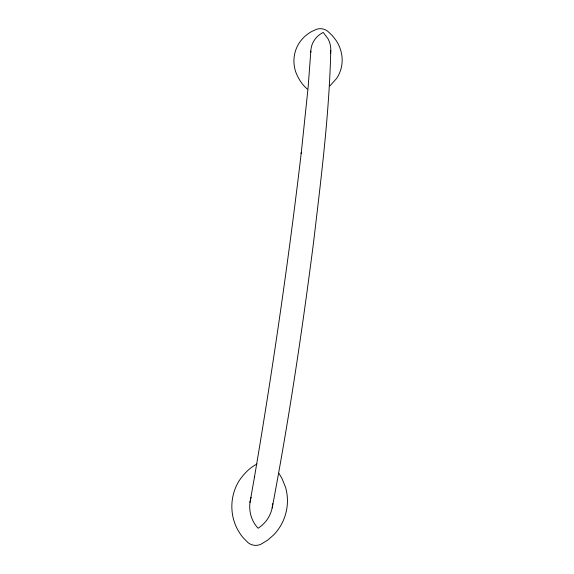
<?xml version="1.0" encoding="UTF-8"?>
<svg xmlns="http://www.w3.org/2000/svg" width="574" height="574" viewBox="0 0 574 574"><rect width="100%" height="100%" fill="white"/><g stroke="black" fill="none" stroke-linecap="round" stroke-linejoin="round"><path stroke-width="0.86" d="M330.775 50.376C329.254 114.635 321.06 178.514 313.562 242.285C302.146 331.184 288.901 419.881 272.169 507.947M310.821 51.064L308.173 86.875L301.192 153.509L301.285 152.677C288.449 261.364 272.672 369.706 254.382 477.604L254.526 476.793L249.991 502.437M329.892 85.892L336.651 78.43A40.058 36.255 16.9 0 0 336.192 40.582L332.253 35.509L327.496 31.061A11.021 9.902 18.1 0 0 316.683 29.238L312.364 31.197A29.905 26.992 18.9 0 0 307.104 34.555L305.877 35.502A39.922 36.112 19.6 0 0 295.624 71.671C298.1 78.272 301.867 84.471 307.291 89.049M257.044 463.986C249.475 467.81 243.577 474.146 238.913 481.112A47.377 45.439 -84.9 0 0 238.145 530.548L239.2 532.227A35.724 34.21 -82.9 0 0 243.936 538.541L248.104 542.71A13.381 12.75 -80.2 0 0 260.79 544.317L267.534 540.234L273.525 535.061A47.52 45.683 -77.4 0 0 285.536 487.24L281.856 478.228L278.856 473.256M272.779 503.642A31.111 29.905 -77.6 0 1 265.41 521.895L261.773 525.583L258.113 528.259L256.815 526.81A31.018 29.74 -85.3 0 1 251.103 497.342M310.807 52.399A26.052 23.484 19.6 0 1 321.835 33.163L323.212 32.438L327.976 38.695A26.139 23.577 16.9 0 1 330.402 53.655"/></g></svg>
